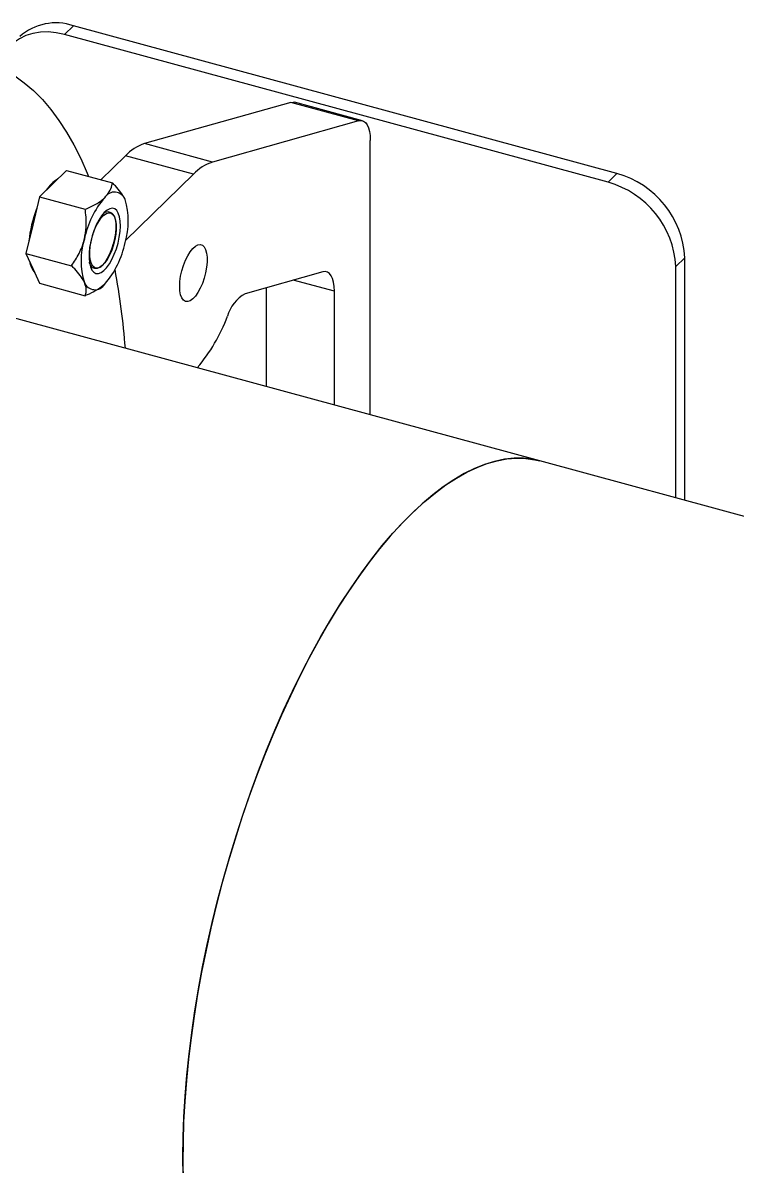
# Model space of a CAD drawing. Header units: inches. Extents: x 0.9 to 37.1, y -8.4 to 11.7.
# Drawn here: x 2.327 to 2.4239, y 0.8579 to 1.0129 of the extents above; entities that cross this region are included whole.
import ezdxf

# ---------------------------------------------------------------- set-up
doc = ezdxf.new("R2010")
doc.units = ezdxf.units.IN
doc.header["$MEASUREMENT"] = 0

msp = doc.modelspace()

# ---------------------------------------------------------------- linework, layer by layer
at = {"color": 7, "linetype": 'Continuous', "lineweight": 25}
for p, q in [((2.33390514704438, 1.012482208499287), (2.332689794469041, 1.0112959871274)), ((2.407606657184164, 0.9924517172756264), (2.33390514704438, 1.012482208499287)), ((2.406391304608825, 0.9912654959037406), (2.332689794469041, 1.0112959871274)), ((2.363363151318209, 1.002090259865815), (2.343535471954652, 0.9965070555552633)), ((2.372575840085683, 0.9995864484628569), (2.363363151318209, 1.002090259865815)), ((2.373082153311958, 0.9995975319973125), (2.363869464544485, 1.00210134340027)), ((2.372575840085683, 0.9995864484628569), (2.352748160722126, 0.9940032441523061)), ((2.352748160722126, 0.9940032441523061), (2.343535471954652, 0.9965070555552633)), ((2.37414689392267, 0.9597464734436612), (2.37414689392267, 0.9969439547464303)), ((2.337632799612472, 0.991611434195355), (2.340956518013581, 0.9948554852481366)), ((2.350169206781054, 0.992351673845179), (2.340956518013581, 0.9948554852481366)), ((2.332985186304014, 0.9928745559062864), (2.331143967129754, 0.9910774695470255)), ((2.332985186304014, 0.9928745559062864), (2.33918071950014, 0.9911907427377975)), ((2.340975387993982, 0.9833782248594529), (2.350169206781054, 0.992351673845179)), ((2.406391304608825, 0.9912654959037406), (2.407606657184164, 0.9924517172756264)), ((2.331143967129754, 0.9910774695470255), (2.329302747955493, 0.9892803831877646)), ((2.329302747955493, 0.9892803831877646), (2.328382138368363, 0.9854531850640682)), ((2.329302747955493, 0.9892803831877646), (2.335498281151619, 0.9875965700192753)), ((2.339470624844244, 0.9865636913204483), (2.339410876391851, 0.9866959948029517)), ((2.328382138368363, 0.9854531850640682), (2.327461528781233, 0.9816259869403718)), ((2.327461528781233, 0.9816259869403718), (2.333657061977359, 0.979942173771883)), ((2.327461528781233, 0.9816259869403718), (2.328382138368363, 0.9795958751759368)), ((2.416819345951637, 0.9810190798236884), (2.415603993376299, 0.9798328584518021)), ((2.416819345951637, 0.9481490153422301), (2.416819345951637, 0.9810190798236884)), ((2.328382138368363, 0.9795958751759368), (2.329302747955493, 0.9775657634115018)), ((2.337526607304016, 0.9797628908799081), (2.337645104402887, 0.9798467510409177)), ((2.415603993376299, 0.9484793221303516), (2.415603993376299, 0.9798328584518021)), ((2.367714429784328, 0.9791260601099658), (2.357185590369571, 0.9761612824106849)), ((2.369285483621315, 0.9764835663935387), (2.363710715840945, 0.9779986688234192)), ((2.397153140472465, 0.9534938685956593), (2.308956693717798, 0.9774637730023241)), ((2.329302747955493, 0.9775657634115018), (2.335498281151619, 0.9758819502430129)), ((2.360072794853842, 0.9635715119991048), (2.360072794853842, 0.9769742798485823)), ((2.369285483621315, 0.9610677005961472), (2.369285483621315, 0.9764835663935387)), ((2.609044982124347, 0.895906206327632), (2.397153140472465, 0.9534938685956593))]:
    msp.add_line(p, q, dxfattribs=at)
at = {"color": 7, "linetype": 'Continuous', "lineweight": 25, "flags": 128}
for points in [[(2.332689794469041, 1.0112959871274), (2.331579327548784, 1.011532687047019), (2.330485053736778, 1.011635732959048), (2.329422930009293, 1.011603622222051), (2.328408444521969, 1.011436823082881), (2.327456390757632, 1.011137767848585), (2.326580651804009, 1.010710817417895), (2.325793997907032, 1.010162197689497), (2.32510790025191, 1.009499908774415), (2.324532363687414, 1.008733608336377), (2.324075780832647, 1.007874470761327), (2.323744809693769, 1.006935024209719), (2.32374403494951, 1.006932186051381)], [(2.325937674665477, 1.00570059534316), (2.327235742221471, 1.004759446228217), (2.328486808572393, 1.003682724263562), (2.329689037605851, 1.002472009687157), (2.330840664884954, 1.001129079389598), (2.331940000237863, 0.9996559043062843), (2.33298543023835, 0.9980546465247997), (2.333975420573727, 0.9963276561117493), (2.334908518296658, 0.9944774676637134), (2.335783353957563, 0.9925067965873771), (2.335964884377013, 0.9920647378172518)], [(2.363363151318209, 1.002090259865815), (2.363695729545421, 1.002129481785632), (2.363869464544485, 1.00210134340027)], [(2.372575840085683, 0.9995864484628569), (2.372908418312894, 0.9996256703826742), (2.373213805286225, 0.999549621795472), (2.373485036025831, 0.9993600371461446), (2.373715924555228, 0.9990612403036758), (2.373901204985252, 0.9986600459463828), (2.374036651613521, 0.9981656041391238), (2.374119175300294, 0.9975891916471928), (2.37414689392267, 0.9969439547464303)], [(2.33998753145143, 0.9870682149153502), (2.339768047641272, 0.9874266630109694), (2.339496417369437, 0.9876530316087737), (2.339181371056361, 0.9877400450357734), (2.338833034549767, 0.98768490660883), (2.338462603671589, 0.987489388522353), (2.338081984375044, 0.9871597748885153), (2.337703410077497, 0.9867066597607148), (2.337339048468362, 0.9861446066319837), (2.337000610429557, 0.9854916803523381), (2.336698973638114, 0.9847688665096355), (2.3364438329487, 0.9839993969355136), (2.336243388793003, 0.9832080030152062), (2.336104083611111, 0.9824201208004735), (2.336030394786192, 0.9816610734739677), (2.336024690737711, 0.9809552574413098), (2.336087154798477, 0.9803253582105365), (2.336215779322185, 0.9797916212612074), (2.336406430210808, 0.9793712013380347), (2.336652979787917, 0.9790776110832717), (2.336947503747245, 0.9789202867292728), (2.337280535846402, 0.9789042848102234), (2.3376413721597, 0.9790301196409672), (2.338018415111135, 0.9792937467865075), (2.338399546230015, 0.9796866930534729), (2.338772515648584, 0.9801963288255262), (2.339125335822848, 0.9808062739896246), (2.339446666822105, 0.9814969244063283), (2.339726180803646, 0.9822460820029759), (2.339954893958122, 0.983029668238002), (2.340125455256561, 0.9838224980050763), (2.340232382718492, 0.9845990891031424), (2.340272239607309, 0.9853344812553271), (2.34024374488981, 0.9860050383527761), (2.340147814409663, 0.9865892081386423), (2.33998753145143, 0.9870682149153502)], [(2.339404380279338, 0.9866951381176952), (2.33955134940901, 0.986247510641538), (2.339634758251925, 0.9856974424334974), (2.339651592195183, 0.9850648143917997), (2.33960124281621, 0.9843724913421688), (2.339485529872748, 0.9836454956434482), (2.339308635532062, 0.9829101028143583), (2.339076953216518, 0.9821928918677898), (2.338798856528639, 0.9815197846760269), (2.338484396607303, 0.9809151090867436), (2.338144938853381, 0.980400719651203), (2.337792752154551, 0.9799952077438343), (2.33744056545572, 0.9797132296215212), (2.337101107701799, 0.9795649767082901), (2.336786647780462, 0.9795558072506956), (2.336508551092585, 0.9796860526568247), (2.336276868777039, 0.9799510055183496), (2.336099974436353, 0.9803410897485265), (2.336069949779502, 0.9804393366837951)], [(2.336342658260472, 0.9801985540971323), (2.336196602195742, 0.9806480555567405), (2.336116240430671, 0.9812026348829712), (2.336104661222823, 0.9818409799033292), (2.336162309554661, 0.9825385593766707), (2.336286970033123, 0.9832685657150413), (2.336473852025933, 0.9840029451842502), (2.336715773762911, 0.9847134759931402), (2.337003438327375, 0.9853728528411962), (2.337325790931439, 0.9859557362459306), (2.337670443745304, 0.9864397263249831), (2.338024151954619, 0.9868062236110413), (2.338373322751259, 0.9870411438189359), (2.338704537697329, 0.9871354590968227), (2.339005068388198, 0.987085544961464), (2.339263365597956, 0.9868933195850902), (2.339469503109687, 0.9865661700811144), (2.339615559174415, 0.9861166686215062), (2.339695920939487, 0.9855620892952754), (2.339707500147336, 0.984923744274917), (2.339649851815496, 0.984226164801576), (2.339525191337034, 0.9834961584632054), (2.339338309344225, 0.9827617789939964), (2.339096387607247, 0.982051248185106), (2.338808723042783, 0.98139187133705), (2.338486370438719, 0.9808089879323161), (2.338141717624854, 0.9803249978532631), (2.33778800941554, 0.9799585005672049), (2.337438838618899, 0.9797235803593103), (2.337107623672829, 0.979629265081424), (2.336807092981959, 0.9796791792167823), (2.336548795772202, 0.979871404593156), (2.336342658260472, 0.9801985540971323)], [(2.348308258917696, 0.977142092607076), (2.348341888669912, 0.9778217684396107), (2.348441562459698, 0.9785425263549428), (2.348603677816589, 0.9792783162840957), (2.348822375469203, 0.9800025448619474), (2.349089751114561, 0.9806890365807357), (2.349396141100201, 0.9813129798411069), (2.34973047169375, 0.9818518237079621), (2.350080659316467, 0.9822860929600106), (2.350434047275263, 0.9826000919750042), (2.350777863208563, 0.9827824720104261), (2.351099680712734, 0.9828266413766085), (2.351387868464688, 0.9827310036775754), (2.351632010608203, 0.9824990155089526), (2.351823283210106, 0.982139061527592), (2.35195477318021, 0.981664151408232), (2.3520217281284, 0.9810914496399521), (2.3520217281284, 0.9804416551568176), (2.35195477318021, 0.9797382532244723), (2.351823283210106, 0.979006666621447), (2.351632010608203, 0.9782733367937051), (2.351387868464688, 0.9775647681918938), (2.351099680712734, 0.9769065703314395), (2.350777863208563, 0.9763225321979379), (2.350434047275263, 0.975833762451229), (2.350080659316467, 0.9754579265034362), (2.34973047169375, 0.9752086080449445), (2.3493961411002, 0.9750948180944361), (2.349089751114561, 0.9751206693171999), (2.348822375469203, 0.9752852273826895), (2.348603677816589, 0.9755825447336668), (2.348441562459698, 0.9760018755464146), (2.348341888669912, 0.9765280641128045), (2.348308258917696, 0.977142092607076)], [(2.369285483621315, 0.9764835663935387), (2.369257764998938, 0.9771288032943017), (2.369175241312167, 0.9777052157862323), (2.369039794683898, 0.9781996575934917), (2.368854514253873, 0.9786008519507847), (2.368623625724476, 0.9788996487932535), (2.368352394984871, 0.9790892334425805), (2.36804700801154, 0.9791652820297836), (2.367714429784328, 0.9791260601099658)], [(2.348745601916765, 0.8591634686807175), (2.348779162250615, 0.8618445042696319), (2.348879770567954, 0.8645852451618201), (2.349047208973573, 0.8673797555228102), (2.349281114833166, 0.870221983065433), (2.349580981558729, 0.87310577215773), (2.349946159705708, 0.8760248771546815), (2.350375858379553, 0.878972975924881), (2.35086914694862, 0.8819436835428673), (2.351424957059711, 0.8849305661174474), (2.352042084951896, 0.8879271547260745), (2.352719194063576, 0.8909269594250948), (2.353454817927195, 0.8939234833055179), (2.354247363345269, 0.8969102365638753), (2.355095113840905, 0.8998807505576911), (2.355996233375304, 0.90282859181512), (2.356948770324214, 0.9057473759684149), (2.357950661704709, 0.9086307815810462), (2.35899973764316, 0.9114725638385246), (2.360093726074687, 0.9142665680732809), (2.361230257663957, 0.9170067430943027), (2.362406870936623, 0.9196871542926686), (2.363621017610344, 0.9223019964945891), (2.364870068113786, 0.9248456065341206), (2.366151317281694, 0.9273124755183204), (2.367461990213674, 0.9296972607582838), (2.368799248284014, 0.9319947973402187), (2.370160195289509, 0.9342001093114964), (2.371541883721997, 0.9363084204574603), (2.372941321152004, 0.9383151646456405), (2.374355476709678, 0.9402159957149809), (2.375781287648984, 0.942006796888657), (2.377215665980918, 0.9436836896900966), (2.37865550516142, 0.9452430423428981), (2.380097686819443, 0.9466814776364472), (2.381539087510657, 0.9479958802402044), (2.382976585482131, 0.9491834034508173), (2.384407067433356, 0.950241475357446), (2.385827435258963, 0.9511678044119494), (2.387234612758524, 0.9519603843918669), (2.388625552298921, 0.9526174987454521), (2.389997241414839, 0.9531377243093386), (2.391346709333098, 0.9535199343907985), (2.392671033406684, 0.9537633012079034), (2.393967345444546, 0.9538672976823208), (2.395232837923471, 0.9538316985808444), (2.396464770068548, 0.9536565810032007), (2.397153140472465, 0.9534938685956593)], [(2.397153140472465, 0.9534938685956593), (2.396160080521842, 0.9537134246722134), (2.394919505220564, 0.9538536863926241), (2.393646048194299, 0.9538543820161633), (2.392342467467396, 0.9537155100362655), (2.391011586305432, 0.9534373712187159), (2.389656287100646, 0.9530205679502575), (2.388279505129322, 0.9524660029339573), (2.386884222194633, 0.9517748772341523), (2.385473460168718, 0.95094868767521), (2.384050274447979, 0.9499892235997418), (2.38261774733578, 0.9488985629932847), (2.381178981366851, 0.9476790679838465), (2.379737092587903, 0.9463333797260649)], [(2.379737092587903, 0.9463333797260649), (2.378295203808955, 0.9448644126810519), (2.376856437840026, 0.9432753483043217), (2.375423910727826, 0.9415696281554666), (2.374000725007088, 0.9397509464445037), (2.372589962981173, 0.9378232420310408), (2.371194680046484, 0.9357906898935817), (2.36981789807516, 0.9336576920874533), (2.368462598870375, 0.9314288682109342), (2.36713171770841, 0.9291090454002329), (2.365828136981507, 0.9267032478749861), (2.364554679955241, 0.9242166860569179), (2.363314104653965, 0.9216547452852253), (2.362109097887529, 0.919022974153135), (2.360942269432265, 0.9163270724908839), (2.35981614637878, 0.913572879021157), (2.358733167658847, 0.910766358713714), (2.357695678763218, 0.9079135898665931), (2.356705926661816, 0.9050207509418713), (2.355766054937298, 0.9020941071844901), (2.354878099142532, 0.899139997053132), (2.35404398239204, 0.8961648184925295), (2.353265511196968, 0.8931750150769404), (2.352544371552574, 0.8901770620548017), (2.351882125286748, 0.8871774523247851), (2.351280206677434, 0.8841826823736207), (2.350739919346308, 0.8811992382061566), (2.350262433435417, 0.8782335812981148), (2.34984878307292, 0.8752921346019749), (2.349499864133392, 0.8723812686362873), (2.349216432297561, 0.8695072876885512), (2.348999101415667, 0.8666764161615297), (2.348848342178007, 0.86389478509258), (2.34876448109552, 0.861168418875192), (2.348747699792635, 0.8585032222114939), (2.348798034613917, 0.8559049673239802)], [(2.362321044703338, 0.8253303587319687), (2.361230257663955, 0.8256910077552786), (2.360093726074686, 0.8262126034300747), (2.358999737643158, 0.8268710751709571), (2.357950661704707, 0.8276649968747609), (2.356948770324212, 0.828592649083864), (2.355996233375302, 0.8296520227101487), (2.355095113840903, 0.8308408233862377), (2.354247363345268, 0.8321564764345863), (2.353454817927194, 0.8335961324436569), (2.352719194063575, 0.8351566734391125), (2.352042084951894, 0.8368347196366539), (2.351424957059711, 0.8386266367618784), (2.350869146948619, 0.8405285439213128), (2.350375858379552, 0.8425363220075606), (2.349946159705707, 0.8446456226203725), (2.349580981558729, 0.8468518774843141), (2.349281114833166, 0.849150308342633), (2.349047208973572, 0.8515359373058979), (2.348879770567954, 0.8540035976329987), (2.348779162250615, 0.8565479449211582), (2.348745601916765, 0.8591634686807175)]]:
    msp.add_lwpolyline(points, dxfattribs=at)
at = {"color": 7, "linetype": 'Continuous', "lineweight": 25}
for centre, radius, start, end in [((2.331538295149, 1.005472399663824), 0.007398608504603462, 71.34281987238435, 131.5672021986685), ((2.345559296896095, 0.9905074954876185), 0.00633171291191328, 108.6407369745494, 136.6305192196498), ((2.354771985663561, 0.9880036840846711), 0.006331712911901119, 108.6407369745136, 136.6305192196729), ((2.404220644779388, 0.9802949690406564), 0.01261949316152349, 3.289457973187328, 74.43591416519062), ((2.334082649978172, 0.9877777515494928), 0.004549901653487904, 120.2653917932595, 147.950156556325), ((2.402982706632187, 0.97909054768254), 0.01264309710297544, 3.365927456690204, 74.35944468168458), ((2.347409946727849, 0.9811350352017043), 0.01226629895739006, 139.048743026612, 168.6441720809523), ((2.339470459658592, 0.9883935712580025), 0.001537916961766235, 20.87379349700493, 149.4805509204859), ((2.331338717370485, 0.9860128925315377), 0.01000687064907378, 342.9824618187773, 17.01753818122478), ((2.344235943296104, 0.9816682883789039), 0.01645310295913363, 158.6349409198483, 174.3146559119386), ((2.338564959089348, 0.9863267576531078), 0.0009166962969782917, 23.69429543397226, 145.2005991779867), ((2.344952503815591, 0.9806216334537541), 0.01000687064908374, 162.9824618187887, 197.0175381812029), ((2.32888127445821, 0.9854994907835914), 0.01226629895739896, 319.0487430266282, 348.6441720809457), ((2.331092955215833, 0.9810384311234595), 0.003179345441154696, 188.9530588173213, 219.8333669208741), ((2.236955261471232, 0.9604705296338909), 0.1043247537386879, 4.56229354313478, 10.46487582181635), ((2.336820761527475, 0.978240954727291), 0.001537916961767382, 200.8737934970248, 329.4805509204581), ((2.359664279750834, 0.9717487395255566), 0.005061070614196454, 119.3245412909252, 164.5221283703398), ((2.332682349306758, 0.981353745905067), 0.02359532891741433, 319.7836856230635, 339.523020710001)]:
    msp.add_arc(centre, radius, start, end, dxfattribs=at)
for points, knots in [([(2.338145610593034, 0.9891745728807777), (2.338372542677543, 0.9894342952961899), (2.338834607384845, 0.9899631255941039), (2.339083419769532, 0.990656883125947), (2.339158748530873, 0.9910701934510593), (2.33918071950014, 0.9911907427377975)], [0, 0, 0, 0, 0.4060446745436683, 0.8267623950146947, 1, 1, 1, 1]), ([(2.340907439354424, 0.9889415474756036), (2.340885589555761, 0.9889880835646578), (2.340742169816048, 0.9892935414721742), (2.340352752022564, 0.9898968337238743), (2.339745894908217, 0.9906118617148896), (2.339320652875006, 0.9910474159510629), (2.33918071950014, 0.9911907427377975)], [0, 0, 0, 0, 0.0662543887300789, 0.4348867160202379, 0.8140395284738218, 1, 1, 1, 1]), ([(2.335498281151619, 0.9875965700192753), (2.335996147242383, 0.9878183776284013), (2.337010014329108, 0.9882700722479978), (2.337808601240649, 0.9888475393348588), (2.338136722133839, 0.9891659475286705), (2.338145610593034, 0.9891745728807777)], [0, 0, 0, 0, 0.4841952181635619, 0.9860273763411922, 1, 1, 1, 1]), ([(2.335383781831643, 0.9835502883978204), (2.335481929128404, 0.984094004719382), (2.33568177042475, 0.9852010853841584), (2.33562549634714, 0.9865676141155788), (2.335527007245037, 0.9873642244783833), (2.335498281151619, 0.9875965700192753)], [0, 0, 0, 0, 0.4060446745436621, 0.8267623950146872, 1, 1, 1, 1]), ([(2.333657061977359, 0.979942173771883), (2.334011830495067, 0.980479537584837), (2.3347342900684, 0.9815738388310109), (2.335214516657183, 0.9828533483966728), (2.335379317544271, 0.983531906941292), (2.335383781831643, 0.9835502883978204)], [0, 0, 0, 0, 0.4841952181635611, 0.9860273763411895, 1, 1, 1, 1]), ([(2.335383781831643, 0.9776929785096891), (2.335361932032979, 0.9777395145987433), (2.335218512293267, 0.9780449725062597), (2.334829094499783, 0.9786482647579597), (2.334222237385436, 0.9793632927489755), (2.333796995352225, 0.9797988469851484), (2.333657061977359, 0.979942173771883)], [0, 0, 0, 0, 0.06625438873008012, 0.4348867160202379, 0.8140395284738144, 1, 1, 1, 1]), ([(2.335498281151619, 0.9758819502430129), (2.335540101260884, 0.9760212824832939), (2.335639043687858, 0.9763509293984045), (2.335658419656182, 0.9769398143977961), (2.335476098327565, 0.9774398106447735), (2.335383781831643, 0.9776929785096891)], [0, 0, 0, 0, 0.2654708005954821, 0.6280788300799401, 1, 1, 1, 1]), ([(2.338145610593033, 0.977459953104515), (2.33785740352655, 0.9772168839162387), (2.337270574590024, 0.9767219618624541), (2.336299041125526, 0.9762246244340642), (2.335679098433092, 0.9759593285057582), (2.335498281151619, 0.9758819502430129)], [0, 0, 0, 0, 0.406044674543667, 0.8267623950146944, 1, 1, 1, 1])]:
    msp.add_open_spline(points, degree=3, knots=knots, dxfattribs=at)

doc.saveas('drawing.dxf')
